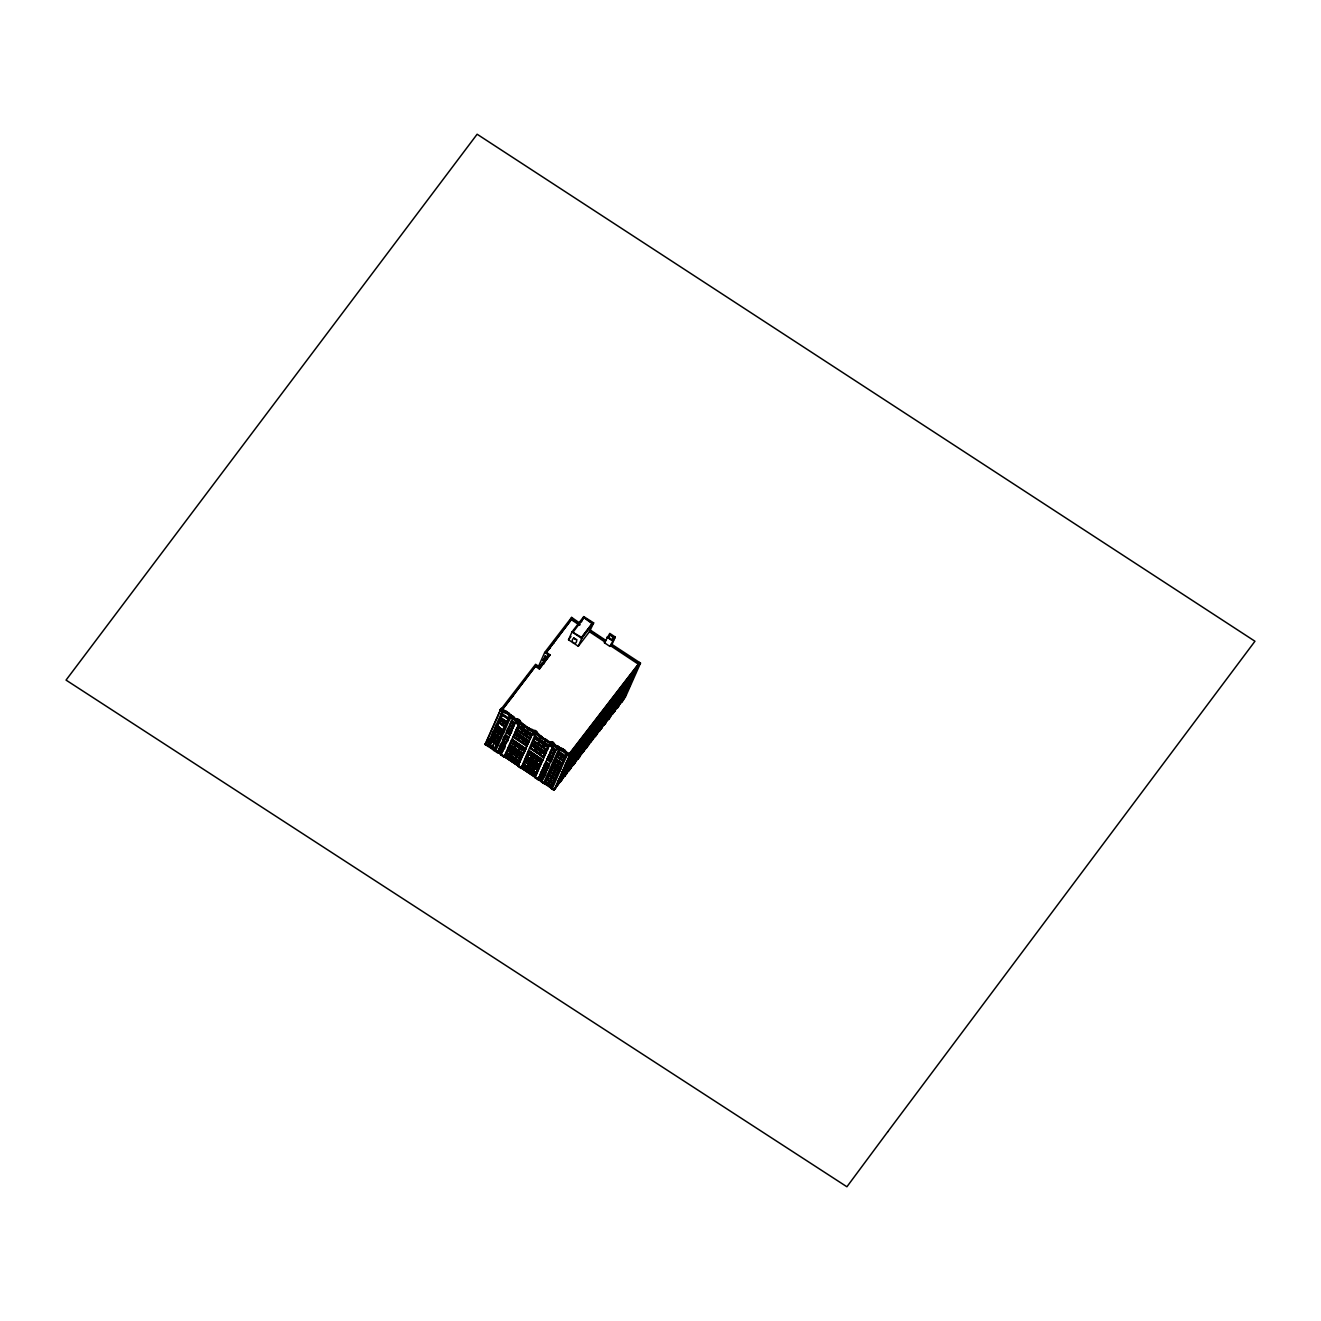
<?xml version="1.0" encoding="UTF-8"?>
<svg xmlns="http://www.w3.org/2000/svg" width="1321" height="1321" viewBox="0 0 1321 1321"><rect width="100%" height="100%" fill="white"/><g stroke="black" fill="none" stroke-linecap="round" stroke-linejoin="round"><path stroke-width="1.5" d="M516.792 720.837L516.247 720.143L518.162 721.976M545.738 739.066C546.101 740.982 538.027 733.766 537.201 732.478A1.915 1.024 37.5 0 0 535.996 730.86A1.915 1.024 37.5 0 0 534.229 730.513L533.156 731.735L534.245 731.735M502.855 712.349L500.609 711.045L500.378 709.476L501.187 708.436L502.36 709.212L501.534 710.781L535.946 665.652L539.777 668.195L539.397 669.02L535.583 666.478M488.341 745.87L485.005 744.466L500.51 709.74M501.187 708.436L485.814 743.409M501.551 709.724L501.055 708.7L500.263 709.757M516.924 719.384L516.098 721.051L512.449 718.624L513.753 716.775L512.565 715.982L511.409 717.848L510.17 717.039L511.343 715.173L506.653 711.441L503.598 710.038L502.426 711.887L501.204 711.078L502.36 709.212M497.423 743.046L494.021 750.543L497.406 752.706L497.901 751.847L495.689 750.741L503.78 732.594L495.259 726.946L487.168 745.094L485.352 743.789L545.111 783.749L545.821 782.131M502.426 711.887L503.598 710.038M491.065 739.463L496.283 727.722M502.442 713.951L497.026 726.071L502.112 714.661M503.02 712.283L506.934 713.588M488.159 746.646L490.966 740.107L496.944 744.45M490.9 739.727L491.693 738.191L497.967 742.551M499.668 737.861C494.88 754.671 485.385 719.351 501.138 735.417M495.045 730.662C497.043 725.064 509.245 742.666 494.946 730.777L496.151 728.185L502.327 732.66M488.39 746.348L491.065 740.8L496.613 744.483L497.654 743.112M491.874 737.795L493.922 734.03M495.111 731.405L500.857 735.219M492.75 737.762C496.481 725.543 490.008 748.495 496.812 735.549M496.3 729.803C503.45 733.056 502.145 736.111 495.936 730.629L496.349 729.506M499.751 722.125L501.386 718.475L499.751 722.125L501.997 723.809L503.631 720.16M488.687 746.134L491.313 741.213M496.382 729.687L495.936 730.629M490.008 744.862L491.792 740.85M491.891 741.114L490.256 744.73L492.469 746.101L494.054 742.551M510.93 698.644L514.298 693.756M502.789 711.078L507.958 713.885L510.17 717.039M494.203 740.932L495.028 741.312A6.176 3.319 37.5 0 1 497.092 743.178L497.274 743.954M493.955 742.319L494.203 741.395M494.5 741.775L494.797 741.626A6.176 3.319 37.5 0 1 496.845 743.492L498.347 744.664M506.422 722.026L504.804 725.658L502.459 724.106L504.176 720.341M495.045 747.917L492.882 746.464L494.516 742.864M494.236 749.816L496.679 744.301M504.506 727.045C500.791 737.597 491.792 713.786 504.457 727.111M508.09 719.004L506.868 721.695L501.121 717.864L502.327 715.189L508.04 719.07M502.657 731.95L494.5 749.684M497.406 752.706L512.944 717.815L511.739 718.426L509.592 717.006L510.071 716.032L507.462 713.736M504.259 731.454L509.889 718.888L501.369 713.241L495.738 725.807L504.506 730.959M495.788 750.906L554.093 790.14M511.409 717.848L512.565 715.982M502.079 743.079C495.557 747.884 505.283 754.324 505.117 745.094L501.831 743.393M502.888 741.081L505.91 743.096M506.57 732.825L509.592 734.823M509.774 725.658L512.796 727.656M513.209 727.64L509.625 724.981L511.739 721.167M513.753 716.775L513.242 717.485L517.205 719.202A1.915 1.024 37.5 0 1 518.971 719.565A1.915 1.024 37.5 0 1 520.177 721.167C521.002 722.455 529.077 729.687 528.714 727.755M498.463 752.078L500.989 753.564L498.463 752.078L499.156 750.642L501.485 752.376M508.998 728.416L511.524 729.902L509.84 733.601L507.413 731.983L509.097 728.284M514.629 722.851L513.027 726.434L510.6 724.833L512.201 721.249M538.324 666.791L544.714 652.442L571.646 617.402L579.011 622.587M500.89 753.697L501.534 752.062M508.04 737.646C507.958 745.523 500.477 739.38 505.613 736.028M501.253 754.341L504.523 756.239L504.028 757.098L500.758 754.918L501.633 752.689M509.543 725.229L513.109 727.772L514.777 723.181M571.861 618.938L545.837 653.135L571.861 618.938L580.068 624.404M500.907 754.737L516.362 720.407M544.946 661.606L542.981 660.302L544.979 661.194M545.556 659.873L546.927 656.999L545.259 655.893L543.311 660.087L545.16 660.946M541.511 665.19L542.287 663.439L543.344 664.149M516.957 722.868L517.403 720.589M549.486 648.793L550.263 647.042M516.775 722.67L517.485 720.82M517.551 721.811L516.94 723.958L517.716 721.91M544.929 660.566L546.531 656.983M517.535 723.181L518.757 721.646M517.337 723.115L518.03 720.886M546.944 658.568L548.545 654.985L539.43 666.841L535.599 664.298L500.973 709.344L503.235 710.847M553.664 643.327L554.44 641.593M504.226 756.322L520.177 721.167M518.823 722.125L518.823 721.547M508.701 747.471L506.29 752.689L519.747 761.623L522.142 756.405L508.453 747.785M509.51 745.49L522.951 754.407M513.192 737.217L526.633 746.134M516.379 730.051L529.82 738.967M516.247 729.374L530.233 738.951L516.082 729.737L518.36 725.559M539.397 669.02L550.031 654.853L546.2 652.31M505.084 756.471L509.163 758.997L505.084 756.471L505.728 754.852M512.895 750.51L510.847 755.1L506.868 752.458L509.014 747.736M512.333 740.305C506.059 744.532 517.188 751.104 516.214 743.062M514.034 736.391L515.718 732.676L519.698 735.318L518.014 739.017L514.133 736.259M522.885 728.152L521.201 731.867L517.221 729.225L518.806 725.642M522.522 725.724L524.685 726.979M569.978 621.151L571.646 617.402M509.064 759.113L509.741 757.676L505.778 755.034M509.526 759.426C509.361 755.992 515.983 760.368 513.489 762.052L509.526 759.426L513.489 762.052M517.32 753.449L515.273 758.039L511.31 755.414L513.357 750.807M518.476 739.331L520.16 735.632L524.123 738.257L522.439 741.956L518.559 739.199M527.211 731.223L525.626 734.806L521.663 732.164L523.248 728.581M527.327 728.911L529.391 730.282M514.034 762.234L517.915 764.991L513.952 762.366L514.53 761.028L518.608 763.555M521.762 756.388L519.714 760.979L515.735 758.337L517.782 753.746M522.885 742.27L524.586 738.555L528.565 741.197L526.864 744.912L522.984 742.138M568.525 639.777L572.026 631.9L583.783 616.61L593.657 622.901L589.447 631.702L578.268 646.25L568.525 639.777L571.002 636.54M529.853 728.515C527.459 730.315 532.825 727.491 533.915 731.207L534.229 730.513M573.925 637.96C568.757 641.511 576.98 646.976 576.683 639.793L573.743 638.208L576.683 639.793M517.915 764.991L518.575 763.373M581.422 621.894L583.783 616.61M518.707 763.934L517.964 765.635L504.506 756.702L504.952 754.803L518.905 763.687M530.299 738.703L531.851 734.426M518.278 765.652L521.547 767.534L521.068 768.409L517.782 766.23L533.271 731.454A1.915 1.024 37.5 0 1 535.187 731.917A1.915 1.024 37.5 0 1 536.392 733.518L534.08 732.775L534.922 731.933M584.031 617.617L592.155 623.727L581.257 637.911L592.402 623.182L584.031 617.617L572.901 632.346L581.504 637.349M517.782 766.23L533.255 732.082M533.981 734.162L534.526 732.115M534.262 734.278L534.592 733.122L533.585 735.021L535.055 733.419M534.361 734.426L535.583 732.412M521.25 767.617L535.88 732.825M525.725 758.782L523.331 764L536.772 772.917L539.183 767.716L525.494 759.096M526.551 756.784L539.975 765.701M530.233 748.512L543.658 757.428M533.42 741.362L546.844 750.278M533.271 740.668L547.257 750.262L533.106 741.048L535.385 736.87M522.802 766.329L526.683 769.103L526.088 770.424L522.109 767.782L522.769 766.147M527.971 766.279C532.495 753.119 528.978 773.545 523.909 763.769L525.956 759.162M532.743 743.987L531.059 747.686C535.203 754.803 539.876 744.284 532.66 744.103M538.324 743.046C542.171 732.181 539.001 749.899 534.245 740.52L535.847 736.953M578.268 646.25L581.768 638.373L593.657 622.901M539.562 737.035L541.627 738.406M526.088 770.424L526.782 768.971M531.455 758.469C540.603 745.44 522.769 769.928 529.259 751.732M535.137 750.212L536.722 746.629M526.551 770.721C525.56 768.294 532.809 772.868 530.514 773.363M528.334 766.708L530.481 761.986L528.334 766.708L532.396 769.218L534.444 764.628L532.297 769.35M539.562 753.135L535.5 750.625L537.086 747.059L541.148 749.552L539.562 753.135L541.049 749.684M538.687 743.475L540.372 739.76L538.687 743.475L542.65 746.101L544.335 742.402L542.749 745.985M531.917 758.782L533.8 754.555L531.818 758.898L535.88 761.408L537.763 757.181L535.781 761.54M537.185 746.926L535.5 750.625M546.415 741.593L544.5 739.892M530.976 773.66C527.145 768.64 542.122 782.049 531.075 773.545M532.759 769.648C537.234 753.152 529.242 785.516 538.786 767.683M539.926 753.564C542.65 739.413 538.142 767.402 545.59 752.508L541.511 749.981M543.113 746.415C545.606 732.247 541.66 759.905 548.677 745.473M536.326 761.722C539.975 746.695 533.387 776.798 542.105 760.252M546.894 739.826C544.351 740.305 551.088 742.369 551.27 741.808A1.915 1.024 37.5 0 1 553.02 742.171A1.915 1.024 37.5 0 1 554.226 743.773L557.561 746.91L556.785 748.049L553.136 745.622L554.391 743.888M534.955 776.302L535.632 774.849L531.57 772.339M550.428 743.013L535.319 776.963L538.423 778.746L538.093 779.704L534.823 777.541L535.699 775.311M547.34 750.014L548.826 745.787M551.716 743.145L550.18 743.029L552.36 744.747L552.607 743.723M552.475 744.037L551.006 746.58L551.551 743.426M551.286 745.589L551.617 744.417M538.274 778.928L554.226 743.773M538.093 779.704L553.582 744.928M542.749 770.093C536.243 774.882 545.953 781.338 545.804 772.108L542.518 770.391M547.29 759.74L550.312 761.738M550.444 752.656L553.466 754.671M553.879 754.654L550.296 751.979L552.409 748.165M542.171 779.126L541.577 780.694L539.15 779.093L539.827 777.64L542.221 779.06M545.408 772.091L543.36 776.682L540.933 775.064L543.08 770.358M548.083 758.997L549.784 755.282L552.211 756.9L550.527 760.599L548.182 758.865M552.971 748.132L551.286 751.831L553.796 753.317L555.299 749.866M544.731 784.03L541.445 781.933L542.32 779.704M550.23 752.227L553.796 754.77L555.447 750.196M559.444 749.915L557.198 748.611L556.967 747.042M541.577 781.751L557.099 747.306M557.561 746.91L557.776 746.002L558.965 746.778L559.823 748.413L559.014 749.453L558.156 747.835M557.198 748.611L557.66 747.686M553.945 790.041L625.328 697.174L640.503 663.109L611.408 644.07L609.889 646.398L604.424 642.766L609.79 633.403L615.256 637.036L611.92 644.549M604.424 642.766L605.926 640.437L590.388 630.117M543.757 782.659L551.864 764.512L560.368 770.16L552.128 789.033M613.77 637.168L611.805 639.942L608.172 637.531L610.137 634.757L613.522 637.729L610.137 634.757M559.014 749.453L560.187 747.603L563.192 748.974L569.83 755.051M559.031 751.517L553.499 763.951L559.988 767.881M545.111 783.749L545.87 782.065M546.911 779.737L549.305 774.519L546.911 779.737L552.855 783.32L555.068 778.35L549.107 774.767M549.387 774.189L555.134 778.003M550.163 772.455L555.91 776.253M556.091 759.129L561.838 762.927M556.884 757.329L562.729 760.913M550.576 771.679L552.624 767.088L550.378 771.926L556.141 775.757L558.37 770.903L555.53 769.681M554.259 763.422L556.009 759.459L554.06 763.67L559.823 767.484L561.524 763.588M557.445 756.256L559.196 752.31L557.247 756.504L563.01 760.318L564.728 756.438M546.382 782.082L548.727 783.634L548.033 785.087L545.689 783.535L546.333 781.9M555.183 769.037L553.301 773.264L550.956 771.695L552.905 767.171M558.585 761.408L556.983 764.991L554.638 763.439L556.323 759.724M561.854 754.126L560.17 757.825L557.825 756.273L559.427 752.689M559.84 749.337C558.998 749.238 560.649 750.84 562.597 750.955M611.805 639.942L608.42 636.986M609.889 646.398L615.256 637.036M559.377 748.644L567.997 755.414L638.869 663.423L610.83 644.813M551.484 785.318L550.84 786.936L548.496 785.384L549.189 783.931M552.426 776.649C546.663 781.405 555.018 786.045 554.671 778.333M553.763 773.561L556.207 774.998L553.763 773.561L555.745 769.218M561.375 763.274L559.79 766.857L557.445 765.288L559.031 761.705M564.562 756.107L562.977 759.691L560.632 758.138L562.218 754.555M556.108 775.113L557.99 770.638M554.903 788.571L554.011 790.272L550.708 788.175L551.584 785.945M550.857 787.993L559.245 769.516M568.79 755.067L568.327 755.992L565.619 753.135L566.247 754.208M560.847 769.02L566.478 756.454L557.957 750.807L552.327 763.373L561.095 768.525M567.997 755.414L569.169 753.548L570.342 754.341L569.268 754.671M569.169 753.548L568.79 754.72M554.011 790.272L569.533 755.381L564.728 750.345L560.55 748.132L560.17 748.99L553.334 744.466L552.905 742.452L551.815 742.138L551.303 743.987M570.061 754.506L554.82 789.215M557.842 784.971C559.939 778.581 552.64 794.136 557.264 784.674L564.133 769.251M557.71 783.766L561.821 775.939L557.693 782.726L559.741 778.119M563.06 770.688L561.177 774.915L564.166 769.169M564.942 767.501L567.023 764.793L564.794 767.402M566.792 764.892L570.061 757.544M569.632 755.909L568.047 759.476L570.837 754.819M555.91 787.778L556.339 785.318M564.86 767.683L567.799 760.995M568.047 760.533L570.325 755.777M563.109 773.148L564.827 768.294M569.978 757.726L571.415 753.515M559.642 778.185L563.34 773.066L562.531 772.851M560.302 781.685L564.084 775.097M562.152 777.904L565.883 770.044M565.405 770.176C575.791 756.669 558.403 780.562 567.32 765.057L567.832 765.52M569.318 761.821L571.019 757.643M562.069 777.045L564.117 772.438M568.691 763.588C558.519 782.247 575.626 749.965 567.469 767.468M570.821 757.379L569.219 760.962L572.323 755.414M565.025 771.381L562.218 779.291M565.553 770.275L568.938 763.043M571.233 759.014L569.087 761.903L571.514 757.247M571.151 759.195L575.362 748.148L572.406 753.796L575.791 747.818L572.505 754.654M565.173 771.481L561.904 776.93M566.197 770.242L564.15 775.377L561.788 777.475M571.316 759.294L569.235 762.002M564.678 776.005L570.573 764.562L566.428 771.348L568.476 766.758L572.076 761.705L569.764 764.496M566.527 772.207L568.327 766.659M569.945 764.182L571.646 759.212M573.908 754.39L575.378 751.963M576.815 748.743L578.268 744.598C573.595 752.475 581.95 741.741 576.633 749.057L575.51 753.449M566.164 771.778L568.608 769.516L564.381 775.807M571.795 759.311C565.173 773.594 578.73 746.514 571.828 761.722M573.595 755.282L575.18 751.699M564.496 776.319L565.239 774.04M575.675 753.614L573.446 756.223L575.725 751.467M576.782 749.156L579.721 742.468M576.385 750.625L574.949 753.218M579.886 742.567L576.501 748.545M566.56 773.545L567.32 771.86M578.697 746.299L580.15 742.138M564.661 776.418L566.659 773.429M578.862 746.464L576.864 748.974M570.804 765.668L574.635 758.683L570.887 766.527M574.272 757.858L576.006 753.531L574.354 759.113M581.157 742.435L582.941 739.116M569.054 770.325L577.227 752.21L575.725 754.159M570.523 766.097L576.451 756.025L574.14 758.799M578.053 750.444L578.862 747.389M581.19 743.062L582.743 738.852M568.872 770.622L569.5 768.426M579.985 747.653L577.822 750.526L580.91 743.954M581.157 743.475L583.288 738.621M574.008 758.287L577.393 752.31M583.932 737.779L580.877 742.864M571.696 766.163L568.74 770.11M574.932 758.881L570.655 766.609L572.819 763.72M577.938 751.236L576.369 756.206L575.626 755.794M583.321 740.586L581.009 743.376L580.051 747.934L577.69 750.031M584.526 736.458L583.238 740.767L580.992 742.336M573.38 764L577.26 758.32L578.994 752.987M587.135 734.724L588.885 730.777L586.293 735.004M573.479 764.859L573.975 762.679M575.18 759.988C579.143 748.264 576.749 761.243 573.248 764.942M578.681 752.805L582.313 745.556L580.728 750.526L580.002 750.113M582.429 744.763L583.932 740.321M588.621 731.207L585.517 736.738L588.885 730.777M573.397 765.041L577.343 758.138L575.015 759.889L576.765 756.388M582.066 744.334C590.008 734.014 576.352 755.166 585.286 738.257L582.33 743.905L584.13 740.586M588.472 731.107L585.533 737.795L587.531 734.806M582.313 745.556L578.648 752.177L581.801 746.53M584.41 742.253L585.368 737.696L587.68 734.905M579.539 754.308L585.186 744.648L582.875 747.438M583.023 746.497L584.741 742.171L585.302 742.782M593.261 725.08L589.727 730.959L592.997 725.526L591.478 727.475M577.789 758.948L581.554 752.359M579.638 755.166L581.587 749.701M583.056 747.125L584.906 742.27M587.019 737.333L588.291 734.641M589.893 732.098L590.784 728.862M586.26 740.206L579.688 756.553M588.06 736.16L588.869 736.375L586.706 739.265L588.984 734.509M588.786 736.557L592.832 725.411L591.676 727.739M583.469 750.576C584.097 751.269 580.348 753.465 577.69 759.08M582.743 746.926L586.673 739.876L584.955 744.73M588.208 736.259L589.48 733.568M579.391 754.192C587.168 740.569 583.717 750.757 579.275 754.737M591.825 729.308L593.575 725.295M583.915 748.611L585.186 744.648M594.252 725.378L595.705 721.695L594.747 726.765L590.916 732.428L594.021 726.897M582.165 753.267L582.71 751.302M583.998 749.469L585.963 744.02M587.383 740.8L589.265 736.573M591.065 732.544L593.245 728.631M594.268 726.418L595.854 721.794M583.634 749.04C590.603 739.958 579.292 758.601 585.797 743.921M589.463 736.854L587.251 741.758L589.562 738.967L588.737 738.753M591.081 733.584L594.169 726.996M581.851 753.069L584.212 749.337M587.482 741.675L583.75 748.512M597.356 719.829L594.103 725.279M583.733 750.609L584.493 748.908L584.064 750.873M585.533 746.596L587.729 741.626L586.078 746.778M589.001 738.786L590.371 735.714M592.683 730.513L594.45 726.567M593.988 725.807L597.042 720.721M589.315 739.05L591.048 734.195M590.933 733.485L594.747 726.765M596.184 723.611L597.637 719.4M586.524 747.587L590.289 740.982M593.839 731.157L591.61 736.061L595.424 728.498L593.69 733.37M595.16 727.293C599.916 721.183 596.927 722.372 595.441 727.904M598.941 718.806L600.064 716.015L597.521 725.196M592.105 735.946L588.291 743.971M589.893 740.916L586.425 747.703M586.227 747.372L588.588 743.657M590.52 738.604L588.274 742.93L590.454 739.033M591.758 735.12L595.144 728.928M598.38 721.216L595.441 726.847M587.845 744.879L588.869 743.228L588.423 745.193M595.424 728.498L591.478 735.549M597.059 724.833L598.231 722.191M601.418 715.041L599.982 717.633M592.419 736.144L590.454 741.098M600.56 717.93L601.996 713.72M590.9 741.89L593.228 737.547L592.799 739.496M592.749 738.109L594.549 732.544L592.667 738.29M596.167 730.067L598 725.212M599.536 721.596C602.095 719.549 602.904 712.25 599.817 722.207M606.372 708.039L603.614 712.168L603.003 714L605.943 708.37L601.897 719.516L599.668 722.108M598.198 725.477L595.986 730.381L598.215 727.788L596.118 729.44M592.369 737.679L596.217 730.298M597.637 727.475L599.354 723.148M594.268 735.219C600.031 722.521 595.061 736.755 592.65 737.25M598.066 727.673L599.784 722.818L595.854 729.869M601.418 719.152L602.591 716.51M604.605 711.986L602.855 714.958L605.778 709.344M604.935 712.25L606.669 708.238M595.259 736.21L595.821 734.261M597.109 732.428C595.276 730.034 606.818 716.775 600.345 724.701L602.574 719.796M604.176 715.487L605.778 711.903M607.099 708.75L608.799 704.638L606.339 713.637L604.192 716.527L610.467 702.789M596.745 731.999C604.787 722.125 591.676 741.741 598.958 727.029M595.705 734.311L595.177 736.342M597.175 732.197L597.158 733.816M597.026 731.57L600.593 724.618M602.772 720.044L602.227 719.433L600.494 723.759L603.482 718.013L601.996 721.794M604.027 715.388L607.132 709.839M607.363 708.32L610.319 702.673M607.544 709.509L605.53 713.423M598.38 729.506L600.84 724.569L599.189 729.72M601.848 721.695L602.574 722.092L604.159 717.138M609.295 706.57L610.731 702.343M599.635 730.53L603.4 723.941M601.484 726.732L603.631 721.547M604.902 718.707L606.587 713.736M608.634 710.665L610.038 706.289M612.052 701.748L613.522 699.321M599.684 730.761L601.765 728.053L599.321 730.331M600.196 728.565C597.62 733.006 604.754 722.554 600.956 727.838L608.254 711.887M603.433 721.283C595.903 737.894 614.892 703.234 601.121 726.319M606.752 713.835C599.635 728.911 616.197 697.488 604.869 719.119M610.137 706.223C605.629 712.861 612.548 706.999 612.234 704.027L613.357 700.609M612.548 700.807L613.324 699.057M599.602 730.942L603.565 724.04M610.566 707.858L608.403 710.748L611.491 704.159L608.271 710.236M611.739 703.68L613.869 698.826M614.529 697.983L613.093 700.576M601.534 728.135L602.277 726.385M613.671 700.873L615.107 696.662M604.06 725.064L606.339 720.49L605.48 722.257M605.844 721.051L609.592 713.208M609.262 713.026L611.012 708.221M613.01 704.985L614.711 700.807M607.809 715.602L607.363 716.609M611.111 708.155C604.506 722.471 618.063 695.259 611.161 710.632M614.513 700.543C610.186 707.313 616.907 701.137 616.593 698.347L618.278 695.11L616.197 697.818M616.098 696.96L619.202 691.411M603.829 725.146L607.924 718.36L605.48 720.622M608.717 714.545L605.761 721.233L609.889 713.406M609.179 713.142L612.63 706.19M614.926 702.178L612.779 705.067L615.041 700.312M616.114 698L619.054 691.312M608.865 714.644L605.761 720.193L606.422 718.261M615.702 699.453L612.647 704.555M619.483 690.982L615.949 696.861L619.78 691.18L617.584 693.442M605.91 722.455L606.653 720.688M619.78 691.18L618.278 695.11M609.097 713.323L611.408 710.549L610.583 710.318M608.37 719.169C610.781 711.854 605.827 725.097 610.5 716.676M610.219 715.371L612.019 709.806M613.638 707.329L615.338 702.376L615.883 703.003M617.601 697.554L618.723 694.747L617.287 698.429L620.655 692.452L619.07 695.11M620.573 692.138L621.96 687.746M612.168 709.905C604.589 725.84 620.077 695.11 612.052 712.696M615.487 702.475C608.865 716.742 622.422 689.661 615.52 704.886M622.075 687.696L620.474 691.263L623.578 685.731M620.193 691.709L622.637 689.43L617.287 699.47L620.226 692.782M620.49 692.32L623.429 685.632M616.709 701.154L609.691 716.461L610.715 714.81L610.418 716.874L608.073 718.954M622.389 689.446L623.842 685.302M610.137 715.553L612.217 712.845L611.474 712.448M613.605 707.742L615.685 705.051L614.959 704.638M612.713 712.845L616.659 706.983L614.513 709.872M614.496 708.832L618.327 701.831L615.999 706.867M617.98 701.022L619.698 696.695M621.646 692.749L627.013 683.75L624.85 685.582M624.684 685.483L626.633 682.263M612.746 713.472L613.291 711.524L612.564 713.786M614.595 709.691L620.143 699.172L617.832 701.963M618.013 701.649L619.846 696.794L618.756 699.271M621.745 693.608L623.248 689.166M624.932 686.441L626.435 681.999M621.365 694.829L614.067 710.781L614.793 711.177L615.074 709.129L612.432 713.274M621.382 693.178C629.357 682.577 615.586 704.275 624.602 687.102M624.85 686.639L627.128 681.884M619.334 698.958L620.061 699.354L621.63 694.4L617.815 700.923M627.624 680.926L624.569 686.012M618.624 702.045L616.577 707.164L614.348 708.716M625.328 686.97L623.595 690.982M628.218 679.605L626.781 683.832M617.072 707.164C619.879 701.121 614.1 714.017 619.252 705.315M622.191 695.226L626.005 688.72L624.437 693.674L622.34 695.341M626.022 687.069L627.822 683.75M630.645 676.22L629.985 678.152M617.105 707.792L621.035 701.302L618.872 704.192M618.955 703.994L620.92 698.545M625.725 689.149L622.191 696.283C632.594 682.775 615.206 706.652 624.123 691.164L624.618 691.626M628.301 683.353L626.038 688.109L627.624 683.485M618.723 704.093L621.811 697.488M618.69 705.133C620.936 701.203 618.393 707.131 616.808 707.594M621.976 697.587L618.591 703.581M623.842 693.376L626.005 688.72M629.126 681.52L625.873 686.97M632.594 673.925L629.143 680.662M622.686 696.15L620.953 701.484L618.707 703.036L621.151 699.436M631.009 676.583L632.313 674.354L627.954 685.302M621.448 701.468L625.411 695.622L623.083 697.356L625.13 692.765M632.561 677.475L630.398 682.429L632.016 679.357M633.585 674.222L634.245 672.273M621.927 700.213C620.358 706.52 622.587 695.655 625.411 695.622M623.33 698.314L628.879 687.812L626.649 690.404M626.748 690.289L628.598 685.417M630.398 681.372L631.983 677.805M631.752 679.324L636.689 668.674M626.567 690.586L628.796 685.682M632.561 679.539L635.021 670.54M627.492 689.331L624.305 696.497L625.328 697.174M628.069 687.581L628.796 687.993C635.269 672.372 622.257 699.882 628.433 685.318L628.994 685.946M636.524 668.575L633.304 674.651M637.069 667.815L639.463 662.432M623.38 699.717L623.809 697.752L622.802 699.403M625.163 695.705L627.062 690.47M636.953 668.244L633.436 675.163M635.665 672.554L633.436 674.123M527.657 675.758L526.088 678.416M554.027 641.445L555.926 639.001M501.204 711.078L535.946 665.652M545.259 655.893L546.729 657.247M501.088 713.885L509.592 719.532M545.474 656.289L543.889 659.856L545.028 660.434M542.981 660.302L545.045 661.474M545.854 658.601L544.797 657.908M500.676 717.947L507.099 722.125M540.306 667.006L542.072 663.059L543.724 664.166M500.824 718.525C494.615 721.761 507.908 730.596 506.587 722.356M539.777 668.195L550.031 654.853M496.002 725.312L504.341 731.322M505.745 712.696L506.653 711.441M495.259 726.946L503.78 732.594M498.595 722.686L504.969 726.913M494.979 727.59L503.483 733.254M500.444 720.473L502.938 721.811L500.494 720.374M495.738 729.093L502.063 733.386M507.858 714.083L508.75 712.828M485.005 744.466L488.275 740.189M495.358 730.86L501.105 734.674M493.823 733.403L500.197 737.63M494.021 741.098L493.856 740.998A6.176 3.319 37.5 0 0 491.462 739.909L490.041 738.687M489.695 739.446L498.116 745.226M489.331 740.222L490.652 740.817M503.251 722.339L505.728 723.677L503.301 722.24M493.542 735.979L495.887 737.547M492.172 737.993L497.934 741.808M486.871 745.705L485.104 744.334M491.197 739.281L491.792 740.107A5.895 3.17 37.5 0 1 494.087 741.23L494.549 741.527A5.895 3.17 37.5 0 1 496.514 743.343L498.397 744.598M508.816 718.178L503.4 730.315L497.158 725.89M510.533 716.213L511.343 715.173M497.175 735.979L495.557 739.628L497.901 741.18L499.52 737.531M496.349 737.845L498.694 739.397M493.889 741.378L494.104 740.685A6.176 3.319 37.5 0 0 491.693 739.595M494.12 741.527L494.037 741.296A5.895 3.17 37.5 0 0 491.742 740.173M511.59 720.589L515.289 722.95M510.022 725.064L513.06 727.078M508.288 728.069L511.937 730.496M508.403 727.755L512.053 730.183M508.552 728.333C503.334 731.471 512.416 737.498 511.59 730.348M496.828 744.912L497.901 745.804M508.189 730.249L510.616 731.851M516.115 720.424L517.205 719.202M505.051 735.318L508.668 737.812M494.269 749.981L495.276 748.462L489.728 744.763M494.021 750.543L488.242 746.233M505.15 735.946C499.338 739.76 508.882 746.101 508.189 737.977M513.803 724.701L511.508 722.868L513.902 724.569M507.891 738.059L505.464 736.458M502.839 740.288L506.405 742.831M507.066 739.909L504.639 738.29M516.577 722.67L517.65 723.38M501.584 743.129L505.233 745.556M501.699 742.815L505.349 745.242M502.294 743.475L500.246 748.066L502.674 749.684L504.721 745.077M501.848 744.483L504.275 746.084M501.022 746.315L503.45 747.934M509.923 734.938L506.521 732.016L510.022 734.806M519.401 722.604L520.325 721.266M498.446 750.113L502.145 752.475M518.212 724.998L532.28 734.327M516.643 729.456L530.084 738.373M514.909 732.461L528.961 741.791M515.025 732.148L529.077 741.477M515.157 732.726L513.456 736.606L526.897 745.539L528.846 741.345M513.142 736.408L527.112 745.87M502.756 751.005L499.371 748.099L502.855 750.889M511.623 739.777L525.741 749.04M500.923 754.324L500.758 754.918M511.772 740.354L509.774 744.879L523.215 753.812L525.461 748.974M523.925 724.569L523.116 725.757L519.07 723.016L533.123 732.346L533.965 730.678M512.086 740.85L515.933 743.706L512.036 740.932M511.26 742.699L515.107 745.556L511.161 742.815M508.156 747.587L522.257 756.85M508.321 747.207L522.422 756.487M525.064 725.328L524.255 726.517L528.053 728.614M522.439 730.43L526.402 733.056M508.469 748.875L512.449 751.517M519.797 762.316L505.993 752.491L519.88 762.184M511.772 753.135L507.693 750.625L511.623 753.366M505.068 754.506L519.136 763.835M518.79 737.283L514.942 734.426L518.889 737.151M504.028 757.098L504.523 756.239M516.676 743.376C510.616 747.059 521.448 754.241 520.639 746.002M515.702 745.638L519.665 748.264M527.673 731.52L526.072 735.103L530.15 737.613L531.653 734.162M523.661 740.52L527.64 743.162M520.441 746.514L516.428 743.921L520.491 746.415M520.936 746.728L524.784 749.585L520.854 746.844M521.085 746.299C515.025 749.998 525.89 757.197 525.064 748.941M520.127 748.578L524.107 751.22M516.874 754.44L513.043 751.599L516.973 754.324M530.827 735.995L526.996 733.138L530.926 735.88M516.049 756.289L512.218 753.449L516.148 756.173M517.337 754.753L521.448 757.181L517.37 754.654M534.113 732.825L535.187 733.287M533.618 733.964L534.675 734.674M516.511 756.603L520.623 759.03L516.544 756.504M608.172 637.531L609.889 635.302M536.392 733.518L537.201 732.478L536.095 734.327L550.163 743.657L551.138 742.088M535.236 736.292L549.305 745.622M533.667 740.751L547.125 749.684M531.934 743.756L546.002 753.102M532.049 743.459L546.167 752.722M532.198 744.02L530.481 747.917L543.938 756.85L545.639 752.953M528.664 751.071L542.716 760.417M528.796 751.649L526.798 756.19L540.256 765.107L542.254 760.582M540.95 735.88L540.14 737.068L536.227 734.047M529.027 752.276L533.057 754.885L529.11 752.144M528.202 754.126L532.231 756.735L528.284 753.994M525.23 758.832L539.298 768.162M525.345 758.518L539.414 767.848M542.089 736.639L541.28 737.828L545.078 739.925M539.001 741.428L535.17 738.571L539.1 741.296M539.463 741.725L543.558 744.136L539.496 741.642M525.51 760.169L529.473 762.811M524.685 762.019L528.664 764.661M522.142 765.751L536.21 775.08M535.814 748.578L531.967 745.721L535.913 748.462M521.068 768.409L521.547 767.534M522.109 767.782L526.187 770.292M533.453 755.216L537.482 757.825L533.552 755.1M532.726 756.95L536.557 759.79L532.627 757.065M543.889 744.664L547.868 747.306M529.936 763.125L533.899 765.751M529.11 764.975L533.073 767.6M540.239 751.517L536.409 748.677L540.339 751.401M537.152 759.872L541.131 762.514M550.18 743.029L551.27 741.808M550.642 745.275L551.732 745.952M552.195 744.615L551.286 744.02M552.442 744.07L540.223 736.177L534.658 730.876M543.971 757.544L530.183 747.719L544.07 757.412M541.907 760.764L537.878 758.155L541.957 760.665M552.277 747.603L555.926 750.031M540.289 765.817L526.336 756.355M550.708 752.062L553.747 754.076M538.341 768.69L534.493 765.833L538.44 768.574M548.958 755.067L552.624 757.494M549.123 754.704L552.789 757.115M549.222 755.331C544.021 758.485 553.086 764.496 552.261 757.346M548.875 757.247L551.303 758.865M536.821 773.627L523.017 763.786L536.92 773.495M556.851 747.323L557.776 746.002M545.738 762.316L549.338 764.809M534.988 776.946L534.823 777.541M545.837 762.96C540.025 766.758 549.569 773.099 548.875 764.975M554.49 751.699L552.195 749.866L554.572 751.583M546.283 763.043L544.417 767.27L546.844 768.872L548.727 764.644M557.792 748.644L558.965 746.778M542.204 770.193L545.92 772.554M542.419 769.763L546.035 772.24M557.627 751.517L566.181 757.098M542.535 771.481L544.962 773.099M541.709 773.33L544.136 774.932M539.133 777.111L542.782 779.539M539.282 777.689L538.572 779.307L541.61 781.338M558.8 752.095L565.074 756.57M539.15 779.093L541.676 780.579M558.634 754.456L560.979 756.008M552.591 762.878L560.93 768.888M563.192 748.974C560.649 749.998 565.157 752.987 565.305 750.378M551.864 764.512L560.368 770.16M555.464 759.575L561.887 763.736M551.567 765.156L560.087 770.82M555.447 761.623L557.792 763.175M552.839 765.354L544.83 783.37M552.541 765.998L558.915 770.226M564.017 751.269L566.56 753.713M552.079 767.187L558.486 771.365M541.445 781.933L541.924 781.058M552.624 767.947L555.035 769.466L552.938 767.352M549.982 771.86L556.273 776.335M554.242 771.233L551.897 769.681M548.76 774.634L555.183 778.796M550.956 771.695L553.4 773.132M543.311 783.171L541.94 781.355M549.536 774.915C543.938 778.994 552.013 784.377 551.864 776.467M558.255 763.472L560.731 764.826L558.288 763.389M549.107 775.856L551.6 777.194L549.156 775.757M546.498 779.654L552.706 784.261M548.298 777.689L550.774 779.043M545.689 781.553L552.095 785.714M563.786 757.874L561.574 756.107L563.885 757.742M565.405 755.744L559.955 768.062M545.523 781.916L551.881 786.144M566.759 754.605L567.931 752.739M554.605 771.662L557 773.181L554.704 771.53M563.06 761.012L556.95 756.306L563.142 760.896M568.542 755.265L638.489 664.265L610.467 645.655M551.914 777.706L554.259 779.258M569.417 755.662L640.503 663.109M575.791 747.818L574.206 750.477M604.589 710.434L606.091 708.469M571.729 753.713L568.707 757.544M573.182 752.062L576.088 748.033M580.464 742.336L577.442 746.183M584.823 736.656L581.967 740.586M589.199 730.975L586.342 734.905M595.028 723.627L597.934 719.598M602.31 713.918L599.288 717.749M608.139 706.586L611.045 702.557M615.421 696.861L612.515 700.89M624.156 685.5L621.25 689.529M625.46 683.733L628.515 679.82M629.836 678.053L632.891 674.139M634.212 672.372L637.267 668.443M589.612 731.487L592.056 729.225L589.744 731.999M583.172 740.487L581.24 743.294M589.827 731.817L591.907 729.109M594.202 726.137L596.266 723.429M598.562 720.457L600.642 717.749M602.937 714.76L605.018 712.069M607.297 709.08L609.377 706.372M616.048 697.719L618.112 695.011M620.408 692.022L622.406 689.512M624.783 686.342L626.864 683.651M633.519 674.981L635.599 672.273M567.898 760.434L570.21 757.643L568.129 760.335M572.274 754.737L574.024 751.781M594.12 726.319L595.87 723.347M598.479 720.639L600.906 715.982M607.214 709.261L609.542 706.487L608.717 706.256M611.59 703.581L613.902 700.79M631.884 677.855L633.766 675.411M567.023 762.745L565.471 764.793L568.525 760.879M572.901 755.183L569.846 759.113L571.547 757.164M575.758 751.368L574.222 753.432L577.277 749.502M581.636 743.822L577.805 749.486L581.058 744.053L579.754 746.282M582.957 742.055L586.012 738.142M587.317 736.375L590.388 732.445M596.068 725.014L599.123 721.084M603.482 715.404L599.8 721.167M607.858 709.707L604.803 713.637L606.356 711.59M609.163 707.957L612.234 704.027M613.538 702.277L616.593 698.347M617.947 696.497L620.969 692.666M626.649 685.219L629.704 681.289M631.009 679.539L634.08 675.609M584.658 740.107L582.99 741.973M589.017 734.426L587.482 736.474L588.489 734.905M597.769 723.049L596.101 724.915M610.863 706.008L609.212 707.858M618.063 696.695L619.615 694.631M628.35 683.271L626.682 685.12M621.497 692.65L624.75 687.201L623.446 689.43M568.955 761.391L570.837 758.931L572.191 759.839L570.689 761.804L573.875 757.131M625.758 687.498L628.185 685.219L626.038 688.109M564.711 767.584L566.874 764.694M582.181 744.846L584.344 741.956M586.557 739.166L588.72 736.276M595.292 727.805L597.455 724.915M604.027 716.428L606.19 713.538M625.873 688.01L628.036 685.12M630.249 682.33L632.412 679.44M573.595 756.322L575.758 753.432M577.971 750.642L580.134 747.752M604.192 716.527L606.339 713.637M608.552 710.847L610.715 707.957M612.927 705.166L615.091 702.277M617.287 699.47L619.45 696.596L618.641 696.365M621.663 693.789L623.826 690.9M551.435 785.615L549.09 784.063M567.023 765.437L569.202 762.613M573.297 757.362L571.349 759.856L573.05 757.907L565.999 773.313L566.726 773.71M586.673 739.876L584.46 742.798L586.161 740.85M590.388 735.054L587.234 740.701L591.362 734.393M597.571 725.741L599.784 722.818M601.947 720.061L603.879 717.567M608.519 711.458L605.645 716.329M612.894 705.761L610.682 708.7L612.234 706.636M615.041 703.003L616.99 700.51M621.63 694.4L619.417 697.323L620.969 695.275M628.152 685.962L630.365 683.023M577.426 752.21L575.774 754.076M597.719 725.84L599.123 723.693M603.647 718.112L601.98 719.962M616.758 701.055L615.091 702.921M629.853 683.997L628.202 685.863M561.788 773.066L565.14 768.492M566.164 767.385L569.516 762.811M574.949 755.926L578.251 751.451M579.275 750.328L582.611 745.754M583.684 744.549L586.986 740.074M592.386 733.271L595.721 728.713M600.097 723.016L596.91 727.689L597.852 725.113M601.121 721.91L604.457 717.336M605.48 716.23L608.832 711.656M613.208 705.975L610.005 710.648L610.963 708.056M614.232 704.853L617.567 700.279M618.591 699.172L621.943 694.598M622.967 693.492L626.303 688.918M627.326 687.812L630.678 683.238M561.953 773.165L562.895 770.589M567.865 765.437L566.197 767.286M575.048 756.124L576.6 754.06M583.799 744.747L585.335 742.699M594.087 731.322L592.419 733.188M602.822 719.962L601.154 721.811M615.933 702.904L614.265 704.77M624.668 691.544L623 693.393M629.044 685.847L627.376 687.713M551.204 787.597L545.309 783.502M574.123 757.759L575.791 755.893M582.858 746.398L584.526 744.532M562.779 772.884L561.21 775.543M565.272 769.664L567.155 767.204M569.632 763.984L571.531 761.523M578.383 752.607L580.266 750.146M604.589 718.508L606.488 716.048M608.964 712.812L610.847 710.368M613.324 707.131L615.223 704.671M617.7 701.451L619.582 698.991M622.075 695.771L623.958 693.31M626.435 690.074L628.334 687.63M563.192 772.967L561.177 775.955M585.847 744.086L589.562 738.967M598.297 727.59L596.068 730.199M603.334 721.349L607.033 716.23M609.245 713.439L611.408 710.549M552.277 788.307L554.193 789.496M559.295 779.126L561.821 775.939M568.03 767.765L570.573 764.562M577.409 755.645L579.308 753.201M583.667 747.521L581.025 750.51M585.517 745.027L588.043 741.824M596.778 730.463L594.136 733.469M601.154 724.783L598.611 727.97M602.987 722.29L605.513 719.086M614.265 707.726L611.606 710.731M623 696.349L620.358 699.354M627.359 690.668L624.833 693.872M562.68 775.196L564.348 773.33M571.432 763.819L573.083 761.969M577.343 756.091L575.262 760.846M597.637 729.72L599.189 727.656L597.802 729.819M602.046 723.941L603.664 722.174M623.859 695.606L625.411 693.558L623.892 695.523M564.397 773.247L562.729 775.097M568.757 767.551L567.056 769.516L568.724 767.65M573.132 761.87L571.465 763.736M594.978 733.452L593.311 735.302M602.161 724.139L603.714 722.075M612.449 710.715L610.748 712.663L612.416 710.797M621.184 699.337L619.532 701.203M570.655 765.569L572.736 763.918M609.856 714.942L611.739 712.481M614.215 709.261L616.114 706.801M622.967 697.884L624.85 695.44M557.545 783.667L559.708 780.777L555.91 786.738L558.585 783.221M583.766 749.552L585.93 746.679M592.502 738.191L594.665 735.302M596.877 732.511L599.04 729.621M564.232 775.196L560.269 781.058L562.944 777.541M591.346 740.008L594.813 735.401M573.231 763.901L576.055 760.483M580.431 754.803L577.756 758.32M582.115 752.64L584.807 749.123M589.166 743.426L586.491 746.943M593.542 737.745L590.867 741.263M597.901 732.065L595.226 735.582M611.012 715.008L608.188 718.426L612.135 712.564M612.548 712.746L615.388 709.327M616.924 707.049L619.747 703.647M621.299 701.368L624.123 697.95M560.005 781.487C565.289 774.354 558.8 786.309 560.715 779.621M573.116 764.43L575.477 762.349M577.475 758.749L579.919 756.471L577.756 759.36M590.586 741.692L592.469 739.232M594.962 736.012L597.406 733.733L595.243 736.623M603.697 724.635L606.141 722.372L603.978 725.262M621.167 701.897L623.529 699.816L621.448 702.524M569.021 770.737L571.184 767.848M586.507 748L588.109 744.928M612.713 713.885L614.876 710.995M518.872 722.075L516.924 721.216M551.402 743.195L552.508 743.855M517.882 720.655L518.146 719.532L519.681 720.936M606.933 637.118L612.399 640.751M589.81 630.86L605.365 641.18M571.481 619.78L579.704 625.229M589.447 631.702L604.985 642.023M572.026 631.9L581.768 638.373M630.563 677.838L631.388 678.053L628.945 680.332M625.444 689.777L623.826 691.544M623.826 688.852L622.323 690.817M625.18 692.931L623.248 698.495M550.527 646.613L548.909 649.106M544.714 652.442L549.668 655.678M615.091 700.213L613.588 702.178M615.619 704.754L612.366 710.186M544.698 658.023L545.804 658.7M592.964 737.977L592.221 739.199M582.033 745.985L578.581 752.937M580.249 745.886L578.631 747.653M580.431 748.016L579.308 750.245M575.213 753.251L576.567 754.159M510.979 715.982L512.218 716.808M500.378 709.476L508.172 712.812L510.401 715.949L518.625 721.398M519.269 721.844L535.071 732.197M528.565 728.086L529.721 728.845M545.59 739.38L546.745 740.14M553.549 745.094L556.504 747.29M527.294 727.888L530.745 730.183M539.331 735.88L546.2 740.437M512.565 718.343L516.197 720.919M529.193 729.374L533.222 732.23M546.217 740.685L550.263 743.541M553.251 745.358L556.884 747.934M522.472 730.331L526.485 732.924M543.922 744.565L547.951 747.174M558.684 754.357L561.078 755.893M556.851 756.421L563.225 760.648M508.222 730.15L510.715 731.735M523.71 740.421L527.74 743.029M548.909 757.164L551.385 758.733M555.497 761.523L557.891 763.059M495.903 725.427L504.457 731.025M506.438 732.131L510.088 734.559M530.084 747.835L544.136 757.164M547.109 759.146L550.758 761.573M552.492 762.993L561.062 768.591M505.365 736.573L507.858 738.158M555.431 769.813L557.825 771.332M504.539 738.422L507.033 740.008M515.603 745.771L519.615 748.363M520.028 748.693L524.057 751.302M537.053 760.004L541.082 762.613M551.815 769.796L554.209 771.315M523.43 754.142L509.378 744.796L523.364 754.39M526.402 756.107L540.454 765.437M543.426 767.418L547.076 769.829M502.674 740.652L506.339 743.079M543.36 767.666L547.01 770.077M493.592 735.896L495.986 737.415M496.382 737.762L498.793 739.281M501.897 744.384L504.374 745.969M508.519 748.776L512.548 751.385M525.543 760.087L529.572 762.696M529.985 763.026L533.998 765.619M542.568 771.381L545.061 772.967M551.963 777.623L554.358 779.142M489.893 738.885L491.462 739.909M501.072 746.233L503.549 747.818M524.718 761.936L528.747 764.545M529.16 764.876L533.172 767.468M541.742 773.231L544.235 774.816M551.138 779.473L553.532 780.992M547.092 779.489L552.855 783.32M499.272 748.214L502.921 750.642M505.893 752.607L519.962 761.953M522.918 763.918L536.986 773.247M539.959 775.212L543.608 777.64M501.683 752.64C499.421 748.413 495.16 751.864 501.121 754.076M527.145 769.4L531.108 772.025M535.748 775.245L521.944 766.18L521.531 768.013L535.17 776.698M539.315 777.623L542.37 779.638M526.65 770.605L530.613 773.231M550.874 787.58L554.259 789.71M516.395 720.259A1.915 1.024 37.5 0 1 518.162 720.606A1.915 1.024 37.5 0 1 519.368 722.224M550.461 742.864A1.915 1.024 37.5 0 1 552.211 743.228A1.915 1.024 37.5 0 1 553.416 744.829M494.335 733.155L499.982 737.201L494.335 733.155M509.031 715.569L509.642 716.643L509.031 715.569M502.261 742.518L505.183 744.747L502.261 742.518M505.58 735.07L508.486 737.316L505.58 735.07M508.965 727.442L511.888 729.687L508.965 727.442M508.882 746.91L522.208 756.058L508.882 746.91M512.201 739.463L525.527 748.611L512.201 739.463M515.586 731.851L528.912 740.982L515.586 731.851M525.907 758.204L539.249 767.352L525.907 758.204M529.226 750.774L542.551 759.922L529.226 750.774M532.611 743.145L545.953 752.293L532.611 743.145M542.948 769.516L545.854 771.745L542.948 769.516M546.25 762.068L549.173 764.314L546.25 762.068M549.652 754.456L552.574 756.685L549.652 754.456M566.445 763.059L564.86 766.642L567.947 761.094L566.445 763.059M887.762 1131.734L846.91 1186.77L66.05 680.1L477.129 134.23L1254.95 641.246L887.762 1131.734M500.56 718.261L506.934 722.488L500.56 718.261M498.777 722.273L505.15 726.5L498.777 722.273M493.658 733.766L500.032 738.01L493.658 733.766M511.475 720.903L515.124 723.33L511.475 720.903M504.886 735.681L508.552 738.109L504.886 735.681M518.096 725.295L532.148 734.625L518.096 725.295M518.129 727.26L522.076 730.001L518.129 727.26M511.508 740.09L525.576 749.42L511.508 740.09M519.384 737.366L523.298 740.09L519.384 737.366M535.121 736.606L549.189 745.936L535.121 736.606M528.549 751.385L542.601 760.714L528.549 751.385M540.834 751.616L544.764 754.341L540.834 751.616M533.667 767.683L537.614 770.424L533.667 767.683M552.161 747.901L555.811 750.328L552.161 747.901M547.208 759.014L550.692 761.804L547.208 759.014M545.573 762.696L549.222 765.123L545.573 762.696M546.151 763.455L548.43 765.288L546.052 763.571M543.525 767.286L546.911 770.209L543.525 767.286M545.325 765.305L547.621 767.138L545.226 765.42M540.041 775.097L543.542 777.887L540.041 775.097M555.679 759.146L562.052 763.373L555.679 759.146M552.277 766.758L558.651 770.985L552.277 766.758M548.975 774.205L555.348 778.432L548.975 774.205M580.662 750.229L578.499 753.119L580.662 750.229M559.873 778.829L558.321 780.876L559.873 778.829M581.719 750.394L580.315 752.557L581.719 750.394M586.078 744.714L584.526 746.778L586.078 744.714M616.676 704.919L615.124 706.983L616.676 704.919M510.946 727.392L510.946 727.392M520.375 733.65L520.375 733.65M507.66 734.79L507.66 734.79M525.164 736.837L525.164 736.837M517.089 741.048L517.089 741.048M504.16 742.633L504.16 742.633M521.878 744.218L521.878 744.218M537.416 744.961L537.416 744.961M542.204 748.132L542.204 748.132M513.588 748.908L513.588 748.908M534.113 752.343L534.113 752.343M518.377 752.078L518.377 752.078M551.633 754.39L551.633 754.39M538.902 755.529L538.902 755.529M559.543 759.74L559.543 759.74M530.629 760.202L530.629 760.202M548.347 761.788L548.347 761.788M535.418 763.389L535.418 763.389M544.846 769.648L544.846 769.648M552.756 774.981L552.756 774.981"/></g></svg>
